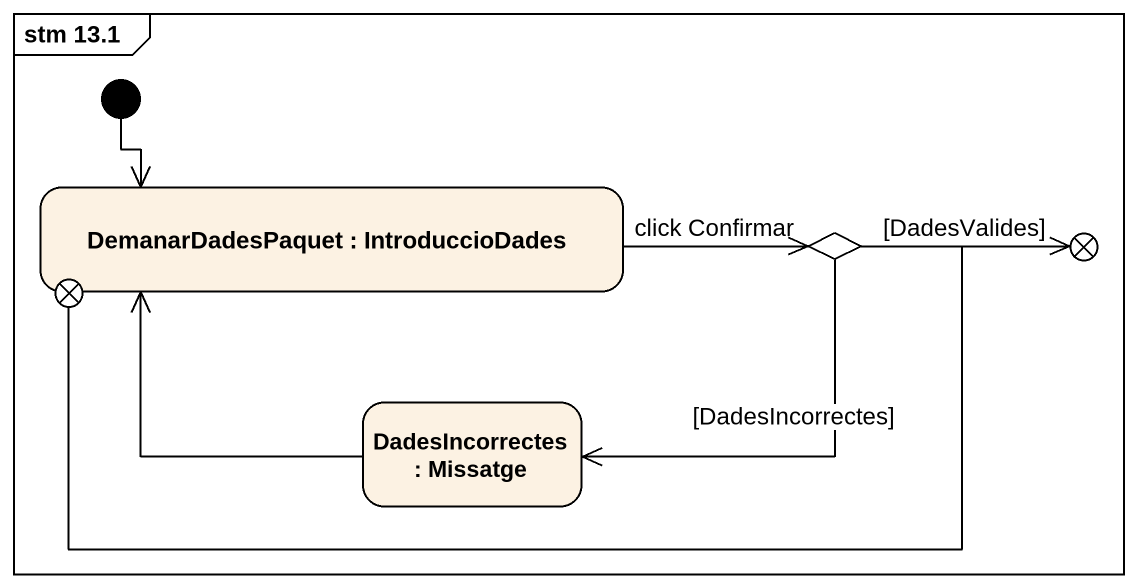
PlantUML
@startuml
mainframe stm 13.1
hide empty description
state "DemanarDadesPaquet : IntroduccioDades" as DemanarDadesPaquet
state exit1 <<choice>>
state choice1 <<choice>>
state exit2 <<choice>>
state "DadesIncorrectes : Missatge" as DadesIncorrectes
[*] --> DemanarDadesPaquet
DemanarDadesPaquet -right-> choice1 : click Confirmar
exit1 -right-> exit2
choice1 -right-> exit2 : [DadesValides]
choice1 -left-> DadesIncorrectes : [DadesIncorrectes]
DadesIncorrectes -up-> DemanarDadesPaquet
@enduml
